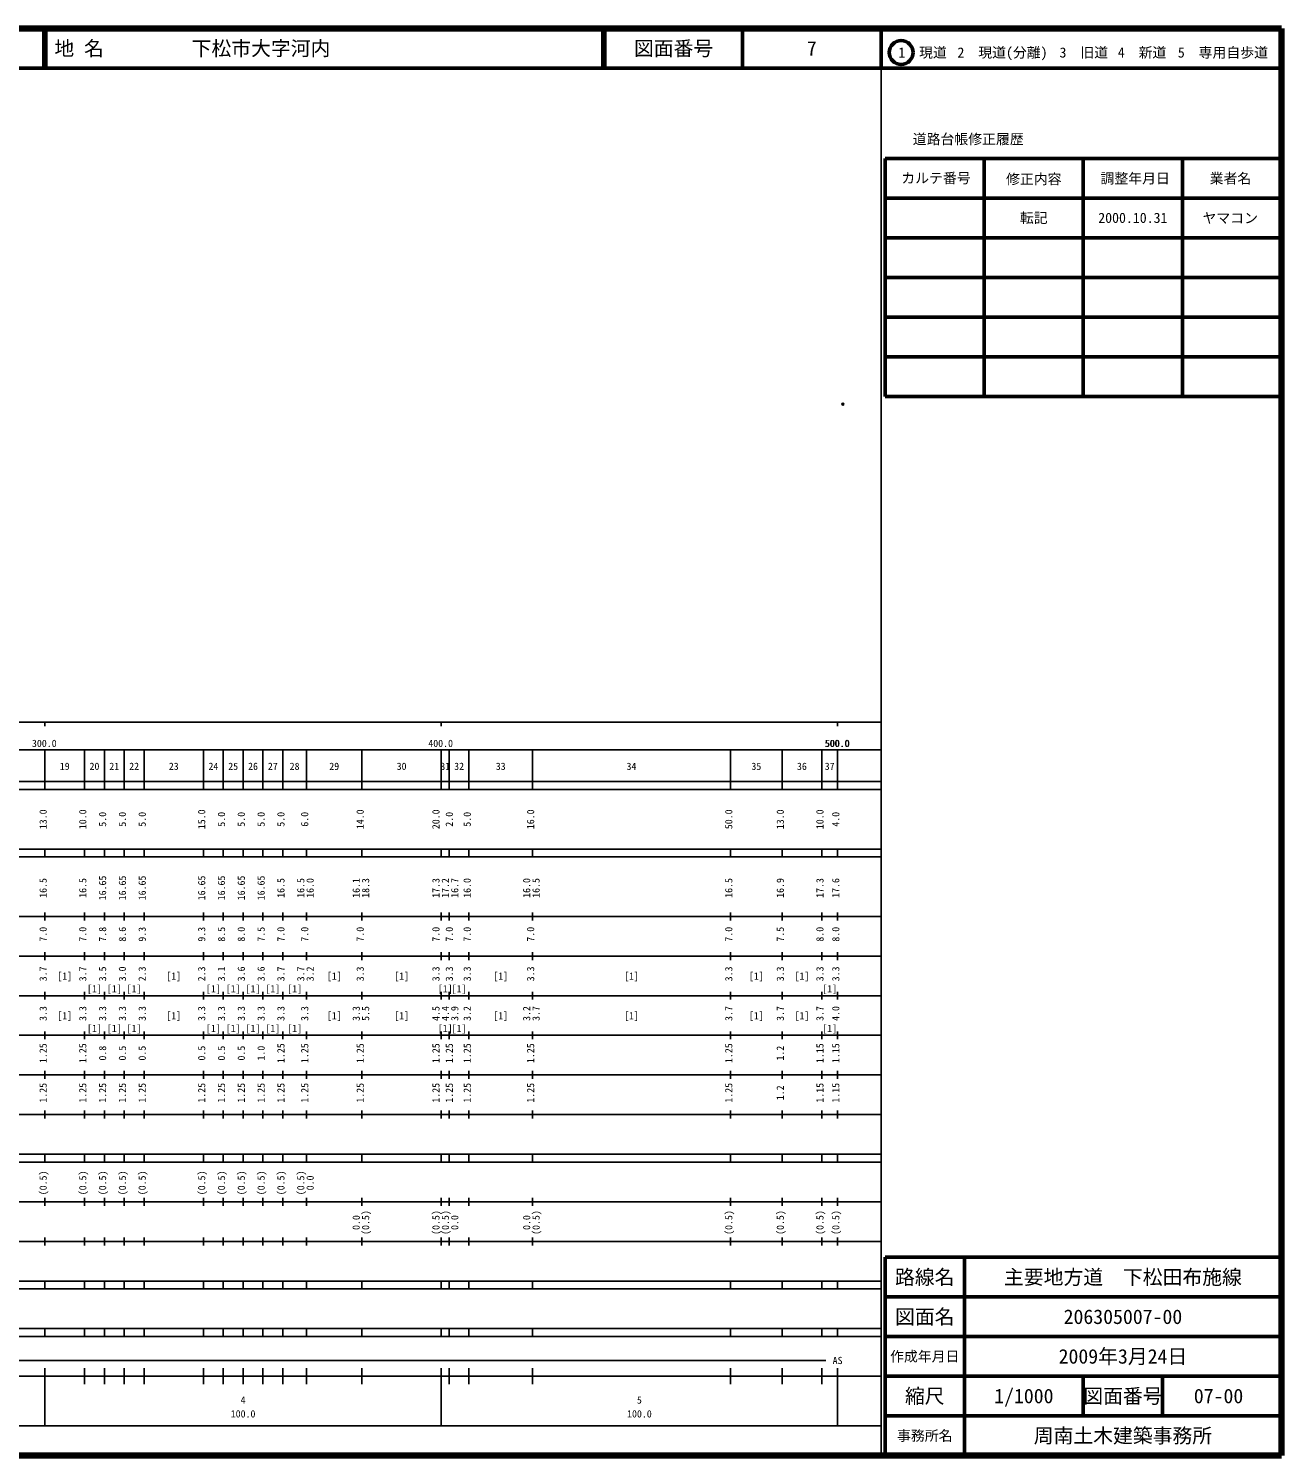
# Model space of a CAD drawing. Units: millimetres on the paper. Extents: x 40 to 680, y 20 to 380.
# Drawn here: x 363.9 to 680, y 20 to 380 of the extents above; entities that cross this region are included whole.
import ezdxf
from ezdxf.enums import TextEntityAlignment as Align

# ---------------------------------------------------------------- set-up
doc = ezdxf.new("R2010")
doc.units = ezdxf.units.MM
doc.header["$PDMODE"] = 32
doc.header["$PDSIZE"] = 0.5
doc.layers.add('M-OTRS', color=6, linetype='Continuous')
doc.layers.add('M-TTL-TXT', color=7, linetype='Continuous')
for name, color, linetype, lineweight in [('M-TTL', 2, 'Continuous', 140), ('M-TTL-BAND', 7, 'Continuous', 25), ('M-TTL-FRAM', 2, 'Continuous', 50), ('M-TTL-LINE', 7, 'Continuous', 50)]:
    doc.layers.add(name, color=color, linetype=linetype, lineweight=lineweight)
doc.styles.add('ＭＳ ゴシック', font='')
doc.styles.get('ＭＳ ゴシック').set_extended_font_data('MS Gothic')

msp = doc.modelspace()

# ---------------------------------------------------------------- linework, layer by layer
at = {"layer": 'M-OTRS'}
msp.add_point((569.352, 285.264), dxfattribs=at)
at = {"layer": 'M-TTL'}
for p, q in [((680, 380), (40, 380)), ((680, 20), (680, 380)), ((40, 20), (680, 20))]:
    msp.add_line(p, q, dxfattribs=at)
at = {"layer": 'M-TTL-BAND'}
for p, q in [((579, 20), (579, 370)), ((40, 205), (579, 205)), ((368, 205), (368, 204)), ((468, 205), (468, 204)), ((568, 205), (568, 204)), ((68, 198), (579, 198)), ((368, 188), (368, 198)), ((378, 188), (378, 198)), ((383, 188), (383, 198)), ((388, 188), (388, 198)), ((393, 188), (393, 198)), ((408, 188), (408, 198)), ((413, 188), (413, 198)), ((418, 188), (418, 198)), ((423, 188), (423, 198)), ((428, 188), (428, 198)), ((434, 188), (434, 198)), ((448, 188), (448, 198)), ((468, 188), (468, 198)), ((470, 188), (470, 198)), ((475, 188), (475, 198)), ((491, 188), (491, 198)), ((541, 188), (541, 198)), ((554, 188), (554, 198)), ((564, 188), (564, 198)), ((568, 188), (568, 198)), ((40, 190), (579, 190)), ((40, 188), (579, 188)), ((40, 173), (579, 173)), ((368, 171), (368, 173)), ((378, 171), (378, 173)), ((383, 171), (383, 173)), ((388, 171), (388, 173)), ((393, 171), (393, 173)), ((408, 171), (408, 173)), ((413, 171), (413, 173)), ((418, 171), (418, 173)), ((423, 171), (423, 173)), ((428, 171), (428, 173)), ((434, 171), (434, 173)), ((448, 171), (448, 173)), ((468, 171), (468, 173)), ((470, 171), (470, 173)), ((475, 171), (475, 173)), ((491, 171), (491, 173)), ((541, 171), (541, 173)), ((554, 171), (554, 173)), ((564, 171), (564, 173)), ((568, 171), (568, 173)), ((40, 171), (579, 171)), ((40, 156), (579, 156)), ((368, 155), (368, 157)), ((378, 155), (378, 157)), ((383, 155), (383, 157)), ((388, 155), (388, 157)), ((393, 155), (393, 157)), ((408, 155), (408, 157)), ((413, 155), (413, 157)), ((418, 155), (418, 157)), ((423, 155), (423, 157)), ((428, 155), (428, 157)), ((434, 155), (434, 157)), ((448, 155), (448, 157)), ((468, 155), (468, 157)), ((470, 155), (470, 157)), ((475, 155), (475, 157)), ((491, 155), (491, 157)), ((541, 155), (541, 157)), ((554, 155), (554, 157)), ((564, 155), (564, 157)), ((568, 155), (568, 157)), ((46, 146), (579, 146)), ((368, 145), (368, 147)), ((378, 145), (378, 147)), ((383, 145), (383, 147)), ((388, 145), (388, 147)), ((393, 145), (393, 147)), ((408, 145), (408, 147)), ((413, 145), (413, 147)), ((418, 145), (418, 147)), ((423, 145), (423, 147)), ((428, 145), (428, 147)), ((434, 145), (434, 147)), ((448, 145), (448, 147)), ((468, 145), (468, 147)), ((470, 145), (470, 147)), ((475, 145), (475, 147)), ((491, 145), (491, 147)), ((541, 145), (541, 147)), ((554, 145), (554, 147)), ((564, 145), (564, 147)), ((568, 145), (568, 147)), ((368, 135), (368, 137)), ((378, 135), (378, 137)), ((383, 135), (383, 137)), ((388, 135), (388, 137)), ((393, 135), (393, 137)), ((408, 135), (408, 137)), ((413, 135), (413, 137)), ((418, 135), (418, 137)), ((423, 135), (423, 137)), ((428, 135), (428, 137)), ((434, 135), (434, 137)), ((448, 135), (448, 137)), ((468, 135), (468, 137)), ((470, 135), (470, 137)), ((475, 135), (475, 137)), ((491, 135), (491, 137)), ((541, 135), (541, 137)), ((554, 135), (554, 137)), ((564, 135), (564, 137)), ((568, 135), (568, 137)), ((52, 136), (579, 136)), ((46, 126), (579, 126)), ((368, 125), (368, 127)), ((378, 125), (378, 127)), ((383, 125), (383, 127)), ((388, 125), (388, 127)), ((393, 125), (393, 127)), ((408, 125), (408, 127)), ((413, 125), (413, 127)), ((418, 125), (418, 127)), ((423, 125), (423, 127)), ((428, 125), (428, 127)), ((434, 125), (434, 127)), ((448, 125), (448, 127)), ((468, 125), (468, 127)), ((470, 125), (470, 127)), ((475, 125), (475, 127)), ((491, 125), (491, 127)), ((541, 125), (541, 127)), ((554, 125), (554, 127)), ((564, 125), (564, 127)), ((568, 125), (568, 127)), ((52, 116), (579, 116)), ((368, 115), (368, 117)), ((378, 115), (378, 117)), ((383, 115), (383, 117)), ((388, 115), (388, 117)), ((393, 115), (393, 117)), ((408, 115), (408, 117)), ((413, 115), (413, 117)), ((418, 115), (418, 117)), ((423, 115), (423, 117)), ((428, 115), (428, 117)), ((434, 115), (434, 117)), ((448, 115), (448, 117)), ((468, 115), (468, 117)), ((470, 115), (470, 117)), ((475, 115), (475, 117)), ((491, 115), (491, 117)), ((541, 115), (541, 117)), ((554, 115), (554, 117)), ((564, 115), (564, 117)), ((568, 115), (568, 117)), ((46, 106), (579, 106)), ((368, 105), (368, 107)), ((378, 105), (378, 107)), ((383, 105), (383, 107)), ((388, 105), (388, 107)), ((393, 105), (393, 107)), ((408, 105), (408, 107)), ((413, 105), (413, 107)), ((418, 105), (418, 107)), ((423, 105), (423, 107)), ((428, 105), (428, 107)), ((434, 105), (434, 107)), ((448, 105), (448, 107)), ((468, 105), (468, 107)), ((470, 105), (470, 107)), ((475, 105), (475, 107)), ((491, 105), (491, 107)), ((541, 105), (541, 107)), ((554, 105), (554, 107)), ((564, 105), (564, 107)), ((568, 105), (568, 107)), ((40, 96), (579, 96)), ((40, 94), (579, 94)), ((368, 94), (368, 96)), ((378, 94), (378, 96)), ((383, 94), (383, 96)), ((388, 94), (388, 96)), ((393, 94), (393, 96)), ((408, 94), (408, 96)), ((413, 94), (413, 96)), ((418, 94), (418, 96)), ((423, 94), (423, 96)), ((428, 94), (428, 96)), ((434, 94), (434, 96)), ((448, 94), (448, 96)), ((468, 94), (468, 96)), ((470, 94), (470, 96)), ((475, 94), (475, 96)), ((491, 94), (491, 96)), ((541, 94), (541, 96)), ((554, 94), (554, 96)), ((564, 94), (564, 96)), ((568, 94), (568, 96)), ((49, 84), (579, 84)), ((368, 83), (368, 85)), ((378, 83), (378, 85)), ((383, 83), (383, 85)), ((388, 83), (388, 85)), ((393, 83), (393, 85)), ((408, 83), (408, 85)), ((413, 83), (413, 85)), ((418, 83), (418, 85)), ((423, 83), (423, 85)), ((428, 83), (428, 85)), ((434, 83), (434, 85)), ((448, 83), (448, 85)), ((468, 83), (468, 85)), ((470, 83), (470, 85)), ((475, 83), (475, 85)), ((491, 83), (491, 85)), ((541, 83), (541, 85)), ((554, 83), (554, 85)), ((564, 83), (564, 85)), ((568, 83), (568, 85)), ((40, 74), (579, 74)), ((368, 73), (368, 75)), ((378, 73), (378, 75)), ((383, 73), (383, 75)), ((388, 73), (388, 75)), ((393, 73), (393, 75)), ((408, 73), (408, 75)), ((413, 73), (413, 75)), ((418, 73), (418, 75)), ((423, 73), (423, 75)), ((428, 73), (428, 75)), ((434, 73), (434, 75)), ((448, 73), (448, 75)), ((468, 73), (468, 75)), ((470, 73), (470, 75)), ((475, 73), (475, 75)), ((491, 73), (491, 75)), ((541, 73), (541, 75)), ((554, 73), (554, 75)), ((564, 73), (564, 75)), ((568, 73), (568, 75)), ((40, 64), (579, 64)), ((40, 62), (579, 62)), ((368, 62), (368, 64)), ((378, 62), (378, 64)), ((383, 62), (383, 64)), ((388, 62), (388, 64)), ((393, 62), (393, 64)), ((408, 62), (408, 64)), ((413, 62), (413, 64)), ((418, 62), (418, 64)), ((423, 62), (423, 64)), ((428, 62), (428, 64)), ((434, 62), (434, 64)), ((448, 62), (448, 64)), ((468, 62), (468, 64)), ((470, 62), (470, 64)), ((475, 62), (475, 64)), ((491, 62), (491, 64)), ((541, 62), (541, 64)), ((554, 62), (554, 64)), ((564, 62), (564, 64)), ((568, 62), (568, 64)), ((40, 52), (579, 52)), ((368, 50), (368, 52)), ((378, 50), (378, 52)), ((383, 50), (383, 52)), ((388, 50), (388, 52)), ((393, 50), (393, 52)), ((408, 50), (408, 52)), ((413, 50), (413, 52)), ((418, 50), (418, 52)), ((423, 50), (423, 52)), ((428, 50), (428, 52)), ((434, 50), (434, 52)), ((448, 50), (448, 52)), ((468, 50), (468, 52)), ((470, 50), (470, 52)), ((475, 50), (475, 52)), ((491, 50), (491, 52)), ((541, 50), (541, 52)), ((554, 50), (554, 52)), ((564, 50), (564, 52)), ((568, 50), (568, 52)), ((40, 50), (579, 50)), ((71, 44), (565, 44)), ((40, 40), (579, 40)), ((368, 27.5), (368, 42)), ((378, 38), (378, 42)), ((383, 38), (383, 42)), ((388, 38), (388, 42)), ((393, 38), (393, 42)), ((408, 38), (408, 42)), ((413, 38), (413, 42)), ((418, 38), (418, 42)), ((423, 38), (423, 42)), ((428, 38), (428, 42)), ((434, 38), (434, 42)), ((448, 38), (448, 42)), ((468, 27.5), (468, 42)), ((470, 38), (470, 42)), ((475, 38), (475, 42)), ((491, 38), (491, 42)), ((541, 38), (541, 42)), ((554, 38), (554, 42)), ((564, 38), (564, 42)), ((568, 27.5), (568, 42)), ((68, 27.5), (579, 27.5))]:
    msp.add_line(p, q, dxfattribs=at)
at = {"layer": 'M-TTL-FRAM'}
for p, q in [((580, 347.197), (580, 287.197)), ((580, 347.197), (680, 347.197)), ((580, 287.197), (680, 287.197)), ((680, 70), (580, 70)), ((580, 70), (580, 20))]:
    msp.add_line(p, q, dxfattribs=at)
at = {"layer": 'M-TTL-LINE'}
for p, q in [((367.75, 380), (367.75, 370)), ((368.25, 380), (368.25, 370)), ((508.747, 380), (508.747, 370)), ((509.247, 380), (509.247, 370)), ((543.997, 380), (543.997, 370)), ((579, 380), (579, 370)), ((40, 370), (680, 370)), ((605, 347.197), (605, 287.197)), ((630, 347.197), (630, 287.197)), ((655, 347.197), (655, 287.197)), ((580, 337.197), (680, 337.197)), ((580, 327.197), (680, 327.197)), ((580, 317.197), (680, 317.197)), ((580, 307.197), (680, 307.197)), ((580, 297.197), (680, 297.197)), ((600, 70), (600, 20)), ((680, 60), (580, 60)), ((680, 50), (580, 50)), ((680, 40), (580, 40)), ((630, 40), (630, 30)), ((650, 40), (650, 30)), ((680, 30), (580, 30))]:
    msp.add_line(p, q, dxfattribs=at)
msp.add_circle((584.031, 373.958), 3, dxfattribs=at)

# ---------------------------------------------------------------- texts
at = {"layer": 'M-TTL-BAND', "style": 'ＭＳ ゴシック'}
for s, p in [('300.0', (367.844, 198.195)), ('400.0', (467.844, 198.195)), ('500.0', (567.844, 198.195)), ('500.0', (568, 198.195)), ('19', (373, 192.405)), ('20', (380.5, 192.405)), ('21', (385.5, 192.405)), ('22', (390.5, 192.405)), ('23', (400.5, 192.405)), ('24', (410.5, 192.405)), ('25', (415.5, 192.405)), ('26', (420.5, 192.405)), ('27', (425.5, 192.405)), ('28', (431, 192.405)), ('29', (441, 192.405)), ('30', (458, 192.405)), ('31', (469, 192.405)), ('32', (472.5, 192.405)), ('33', (483, 192.405)), ('34', (516, 192.405)), ('35', (547.5, 192.405)), ('36', (559, 192.405)), ('37', (566, 192.405)), ('[1]', (373, 139.5)), ('[1]', (400.5, 139.5)), ('[1]', (441, 139.5)), ('[1]', (458, 139.5)), ('[1]', (483, 139.5)), ('[1]', (516, 139.5)), ('[1]', (547.5, 139.5)), ('[1]', (559, 139.5)), ('[1]', (380.5, 136.272)), ('[1]', (385.5, 136.272)), ('[1]', (390.5, 136.272)), ('[1]', (410.5, 136.272)), ('[1]', (415.5, 136.272)), ('[1]', (420.5, 136.272)), ('[1]', (425.5, 136.272)), ('[1]', (431, 136.272)), ('[1]', (469, 136.272)), ('[1]', (472.5, 136.272)), ('[1]', (566, 136.272)), ('[1]', (373, 129.5)), ('[1]', (400.5, 129.5)), ('[1]', (441, 129.5)), ('[1]', (458, 129.5)), ('[1]', (483, 129.5)), ('[1]', (516, 129.5)), ('[1]', (547.5, 129.5)), ('[1]', (559, 129.5)), ('[1]', (380.5, 126.272)), ('[1]', (385.5, 126.272)), ('[1]', (390.5, 126.272)), ('[1]', (410.5, 126.272)), ('[1]', (415.5, 126.272)), ('[1]', (420.5, 126.272)), ('[1]', (425.5, 126.272)), ('[1]', (431, 126.272)), ('[1]', (469, 126.272)), ('[1]', (472.5, 126.272)), ('[1]', (566, 126.272)), ('AS', (568, 42.5)), ('4', (418, 32.523)), ('5', (518, 32.523)), ('100.0', (418, 29.033)), ('100.0', (518, 29.033))]:
    msp.add_text(s, height=1.833, dxfattribs=at).set_placement(p, align=Align.BOTTOM_CENTER)
for s, p in [('13.0', (369, 180.5)), ('10.0', (379, 180.5)), ('5.0', (384, 180.5)), ('5.0', (389, 180.5)), ('5.0', (394, 180.5)), ('15.0', (409, 180.5)), ('5.0', (414, 180.5)), ('5.0', (419, 180.5)), ('5.0', (424, 180.5)), ('5.0', (429, 180.5)), ('6.0', (435, 180.5)), ('14.0', (449, 180.5)), ('20.0', (468.113, 180.5)), ('2.0', (471.486, 180.5)), ('5.0', (476, 180.5)), ('16.0', (492, 180.5)), ('50.0', (542, 180.5)), ('13.0', (555, 180.5)), ('10.0', (565, 180.5)), ('4.0', (569, 180.5)), ('16.65', (384, 163.174)), ('16.65', (389, 163.174)), ('16.65', (394, 163.174)), ('16.65', (409, 163.174)), ('16.65', (414, 163.174)), ('16.65', (419, 163.174)), ('16.65', (424, 163.174)), ('16.5', (369, 163.174)), ('16.5', (379, 163.174)), ('16.5', (429, 163.174)), ('16.5', (434, 163.174)), ('16.0', (436.37, 163.174)), ('16.1', (448, 163.174)), ('18.3', (450.37, 163.174)), ('17.3', (468.113, 163.174)), ('17.2', (470.486, 163.174)), ('16.7', (472.856, 163.174)), ('16.0', (476, 163.174)), ('16.0', (491, 163.174)), ('16.5', (493.37, 163.174)), ('16.5', (542, 163.174)), ('16.9', (555, 163.174)), ('17.3', (565, 163.174)), ('17.6', (569, 163.174)), ('7.0', (369, 151.5)), ('7.0', (379, 151.5)), ('7.8', (384, 151.5)), ('8.6', (389, 151.5)), ('9.3', (394, 151.5)), ('9.3', (409, 151.5)), ('8.5', (414, 151.5)), ('8.0', (419, 151.5)), ('7.5', (424, 151.5)), ('7.0', (429, 151.5)), ('7.0', (435, 151.5)), ('7.0', (449, 151.5)), ('7.0', (468.113, 151.5)), ('7.0', (471.486, 151.5)), ('7.0', (476, 151.5)), ('7.0', (492, 151.5)), ('7.0', (542, 151.5)), ('7.5', (555, 151.5)), ('8.0', (565, 151.5)), ('8.0', (569, 151.5)), ('3.7', (369, 141.5)), ('3.7', (379, 141.5)), ('3.5', (384, 141.5)), ('3.0', (389, 141.5)), ('2.3', (394, 141.5)), ('2.3', (409, 141.5)), ('3.1', (414, 141.5)), ('3.6', (419, 141.5)), ('3.6', (424, 141.5)), ('3.7', (429, 141.5)), ('3.7', (434, 141.5)), ('3.2', (436.37, 141.5)), ('3.3', (449, 141.5)), ('3.3', (468.113, 141.5)), ('3.3', (471.486, 141.5)), ('3.3', (476, 141.5)), ('3.3', (492, 141.5)), ('3.3', (542, 141.5)), ('3.3', (555, 141.5)), ('3.3', (565, 141.5)), ('3.3', (569, 141.5)), ('3.3', (369, 131.5)), ('3.3', (379, 131.5)), ('3.3', (384, 131.5)), ('3.3', (389, 131.5)), ('3.3', (394, 131.5)), ('3.3', (409, 131.5)), ('3.3', (414, 131.5)), ('3.3', (419, 131.5)), ('3.3', (424, 131.5)), ('3.3', (429, 131.5)), ('3.3', (435, 131.5)), ('3.3', (448, 131.5)), ('5.5', (450.37, 131.5)), ('4.5', (468.113, 131.5)), ('4.4', (470.486, 131.5)), ('3.9', (472.856, 131.5)), ('3.2', (476, 131.5)), ('3.2', (491, 131.5)), ('3.7', (493.37, 131.5)), ('3.7', (542, 131.5)), ('3.7', (555, 131.5)), ('3.7', (565, 131.5)), ('4.0', (569, 131.5)), ('1.25', (369, 121.5)), ('1.25', (379, 121.5)), ('0.8', (384, 121.5)), ('0.5', (389, 121.5)), ('0.5', (394, 121.5)), ('0.5', (409, 121.5)), ('0.5', (414, 121.5)), ('0.5', (419, 121.5)), ('1.0', (424, 121.5)), ('1.25', (429, 121.5)), ('1.25', (435, 121.5)), ('1.25', (449, 121.5)), ('1.25', (468.113, 121.5)), ('1.25', (471.486, 121.5)), ('1.25', (476, 121.5)), ('1.25', (492, 121.5)), ('1.25', (542, 121.5)), ('1.2', (555, 121.5)), ('1.15', (565, 121.5)), ('1.15', (569, 121.5)), ('1.25', (369, 111.5)), ('1.25', (379, 111.5)), ('1.25', (384, 111.5)), ('1.25', (389, 111.5)), ('1.25', (394, 111.5)), ('1.25', (409, 111.5)), ('1.25', (414, 111.5)), ('1.25', (419, 111.5)), ('1.25', (424, 111.5)), ('1.25', (429, 111.5)), ('1.25', (435, 111.5)), ('1.25', (449, 111.5)), ('1.25', (468.113, 111.5)), ('1.25', (471.486, 111.5)), ('1.25', (476, 111.5)), ('1.25', (492, 111.5)), ('1.25', (542, 111.5)), ('1.2', (555, 111.5)), ('1.15', (565, 111.5)), ('1.15', (569, 111.5)), ('(0.5)', (369, 88.764)), ('(0.5)', (379, 88.764)), ('(0.5)', (384, 88.764)), ('(0.5)', (389, 88.764)), ('(0.5)', (394, 88.764)), ('(0.5)', (409, 88.764)), ('(0.5)', (414, 88.764)), ('(0.5)', (419, 88.764)), ('(0.5)', (424, 88.764)), ('(0.5)', (429, 88.764)), ('(0.5)', (434, 88.764)), ('0.0', (436.37, 88.764)), ('0.0', (448, 78.764)), ('(0.5)', (450.37, 78.764)), ('(0.5)', (468.113, 78.764)), ('(0.5)', (470.486, 78.764)), ('0.0', (472.856, 78.764)), ('0.0', (491, 78.764)), ('(0.5)', (493.37, 78.764)), ('(0.5)', (542, 78.764)), ('(0.5)', (555, 78.764)), ('(0.5)', (565, 78.764)), ('(0.5)', (569, 78.764))]:
    msp.add_text(s, height=1.833, rotation=90, dxfattribs=at).set_placement(p, align=Align.BOTTOM_CENTER)
at = {"layer": 'M-TTL-TXT', "style": 'ＭＳ ゴシック'}
for s, p in [('地 名', (370.38, 375)), ('下松市大字河内', (405.024, 375))]:
    msp.add_text(s, height=3.666, dxfattribs=at).set_placement(p, align=Align.MIDDLE_LEFT)
for s, height, p in [('図面番号', 3.666, (526.622, 375)), ('7', 3.666, (561.497, 375)), ('1\u3000現道', 2.566, (589.448, 373.958)), ('2\u3000現道(分離)', 2.566, (609.619, 373.958)), ('3\u3000旧道', 2.566, (630.121, 373.958)), ('4\u3000新道', 2.566, (644.824, 373.958)), ('5\u3000専用自歩道', 2.566, (665.228, 373.958)), ('道路台帳修正履歴', 2.566, (600.968, 352.113)), ('カルテ番号', 2.566, (592.839, 342.277)), ('修正内容', 2.566, (617.509, 342.023)), ('調整年月日', 2.566, (643.089, 342.197)), ('業者名', 2.566, (667.134, 342.197)), ('転記', 2.566, (617.5, 332.245)), ('2000.10.31', 2.566, (642.5, 332.245)), ('ヤマコン', 2.566, (667.077, 332.189)), ('路線名', 3.666, (590, 65)), ('路線名', 3.666, (590, 65)), ('主要地方道\u3000下松田布施線', 3.666, (640, 65)), ('図面名', 3.666, (590, 55)), ('図面名', 3.666, (590, 55)), ('206305007-00', 3.666, (640, 55)), ('2009年3月24日', 3.666, (640, 45)), ('作成年月日', 2.566, (590, 45)), ('作成年月日', 2.566, (590, 45)), ('縮尺', 3.666, (590, 35)), ('縮尺', 3.666, (590, 35)), ('1/1000', 3.666, (615, 35)), ('図面番号', 3.666, (640, 35)), ('図面番号', 3.666, (640, 35)), ('07-00', 3.666, (664.125, 35)), ('事務所名', 2.566, (590, 25)), ('事務所名', 2.566, (590, 25)), ('周南土木建築事務所', 3.666, (640, 25))]:
    msp.add_text(s, height=height, dxfattribs=at).set_placement(p, align=Align.MIDDLE_CENTER)

doc.saveas('drawing.dxf')
